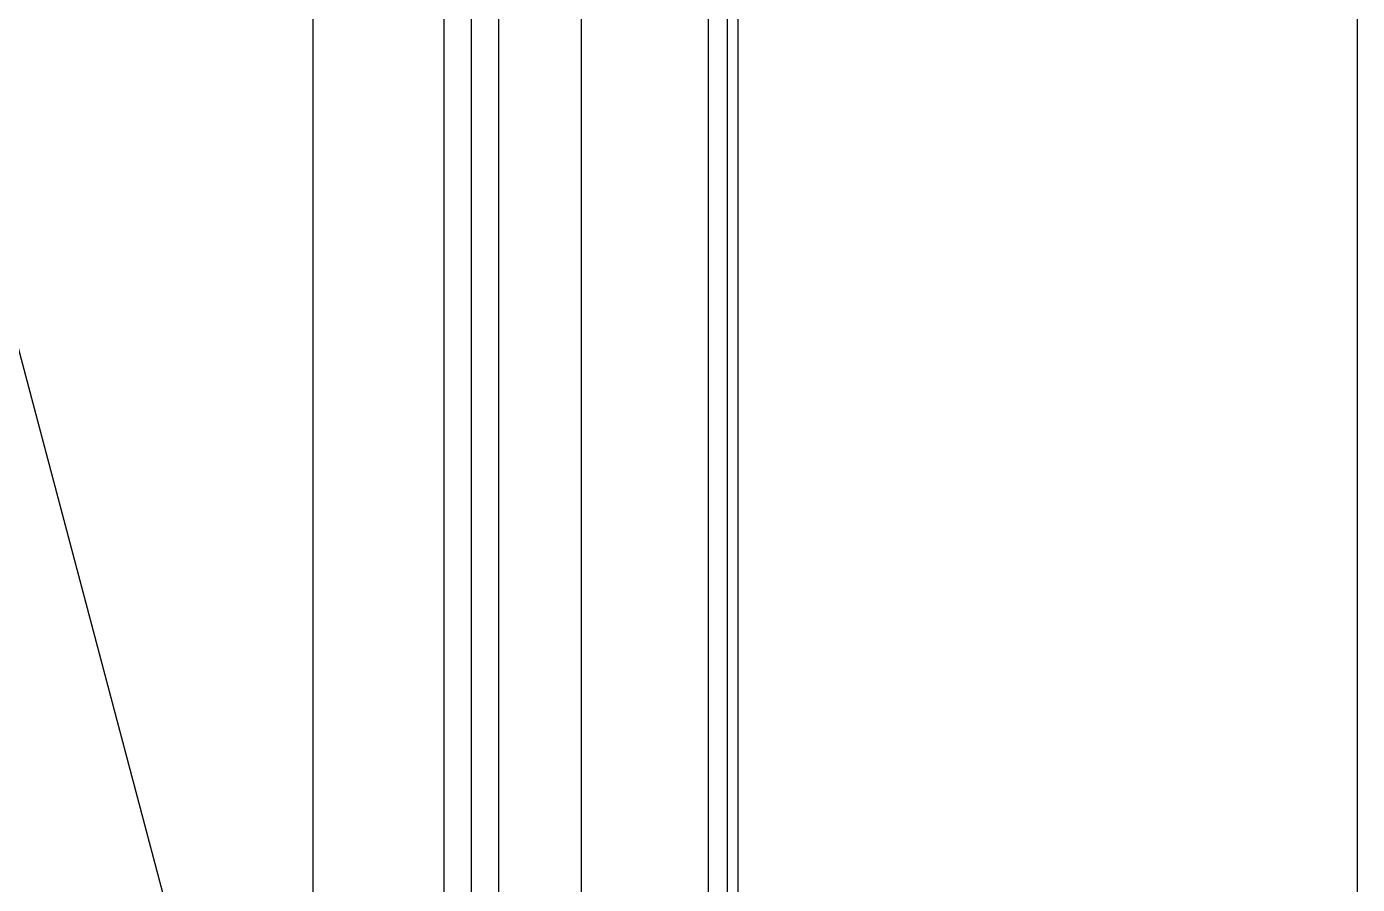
# Model space of a CAD drawing. Header units: millimetres. Extents: x 0 to 356400, y 0 to 68257.
# Drawn here: x 290461 to 293238, y 37966 to 39757 of the extents above; entities that cross this region are included whole.
import ezdxf

# ---------------------------------------------------------------- set-up
doc = ezdxf.new("R2010")
doc.units = ezdxf.units.MM
doc.header["$LTSCALE"] = 75
doc.linetypes.add('주단면도-1$0$CEN', pattern=[62, 60, -1, 0, -1])
for name, color, linetype in [('8', 8, 'Continuous'), ('주단면도-1$0$A-FLOR-OPEN-BELO', 6, '주단면도-1$0$CEN'), ('주단면도-1$0$A-ST-CONC', 2, 'Continuous')]:
    doc.layers.add(name, color=color, linetype=linetype)

# ---------------------------------------------------------------- blocks, each defined once
blk = doc.blocks.new('G$C90CD5245')
at = {"layer": '8', "linetype": 'Continuous'}
for p, q in [((4970.4, 22527.3), (4970.4, 7088.8, -51500)), ((5530.3, 22490.3, 0), (5530.3, 1241.5, -51449.9)), ((5835.3, 1222.8, -51500), (5835.3, 22490.3, 0)), ((5530.3, 22390.3, 0), (5530.3, 1241.5, 0)), ((5835.3, 1241.5, 0), (5835.3, 22390.3, 0)), ((5795.3, 17819.4, -51500), (5795.3, 10379.9, -51500)), ((5857.3, 17819.4, -51500), (5857.3, 10379.9, -51500)), ((5243.6, 17143.3, -51500), (5243.6, 208.6, -51500)), ((5300.6, 17143.3, -51500), (5300.6, 208.6, -51500)), ((5357.6, 17143.3, -51500), (5357.6, 208.6, -51500)), ((5795.4, 17143.3, -51500), (5795.4, 259.3, -51500)), ((5857.4, 17143.3, -51500), (5857.4, 259.3, -51500))]:
    blk.add_line(p, q, dxfattribs=at)

msp = doc.modelspace()

# ---------------------------------------------------------------- linework, layer by layer
at = {"layer": '주단면도-1$0$A-FLOR-OPEN-BELO'}
msp.add_line((287488.3, 50238.6), (293238.3, 28538.6), dxfattribs=at)
at = {"layer": '주단면도-1$0$A-ST-CONC'}
msp.add_line((293238.3, 24788.6), (293238.3, 50238.6), dxfattribs=at)

# ---------------------------------------------------------------- block references
msp.add_blockref('G$C90CD5245', (286088.3, 28359.3))

doc.saveas('drawing.dxf')
